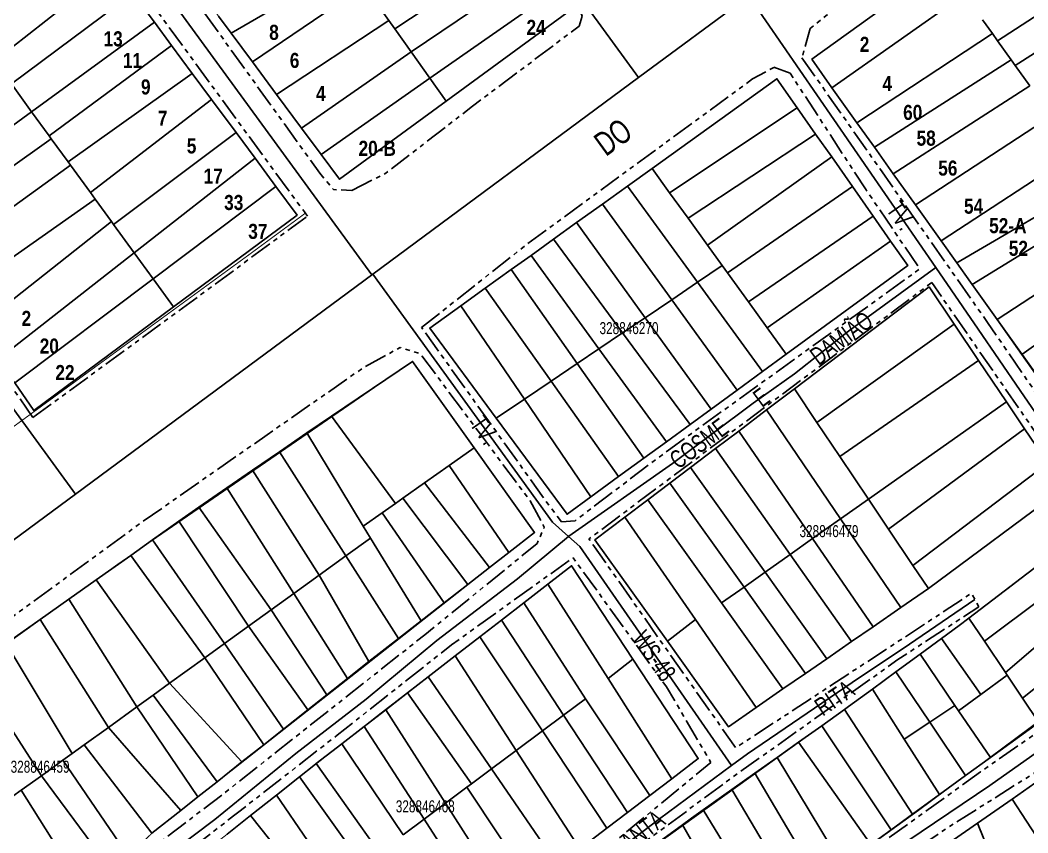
# Model space of a CAD drawing. Extents: x 204381 to 207261, y 4847713 to 4851061.
# Drawn here: x 206683.8 to 206851.2, y 4848467 to 4848601.9 of the extents above; entities that cross this region are included whole.
import ezdxf
from ezdxf.enums import TextEntityAlignment as Align

# ---------------------------------------------------------------- set-up
doc = ezdxf.new("R2010")
doc.units = 0
doc.header["$LTSCALE"] = 1.5
doc.header["$MEASUREMENT"] = 0
doc.linetypes.add('PHANTOMX2', pattern=[5, 2.5, -0.5, 0.5, -0.5, 0.5, -0.5])
for name, color, linetype in [('CD-MALHA-LOTES', 40, 'CONTINUOUS'), ('CD_TXT_QUADRA', 7, 'CONTINUOUS'), ('HD-VALAS-DRENOS', 170, 'CONTINUOUS'), ('RU-QUADRAS', 210, 'CONTINUOUS'), ('SV-EIXO-ROD-ESTR', 7, 'CONTINUOUS'), ('SV-EIXO-RUA-N-PAV', 6, 'CONTINUOUS'), ('SV-RUA-NAO-PAV-S-GUIA-C-GUIA', 7, 'PHANTOMX2'), ('SV-TXT-RUA-N-PAV-S-GUIA-C-GUIA', 7, 'CONTINUOUS'), ('Th_NmrPort', 7, 'CONTINUOUS')]:
    doc.layers.add(name, color=color, linetype=linetype)
doc.styles.add('3288-46-2D_TXT$0$ARIAL', font='ARIAL.TTF')
doc.styles.add('ARIAL', font='ARIAL.TTF')
doc.styles.get("Standard").update_dxf_attribs({"font": 'swisscbo.ttf'})

msp = doc.modelspace()

# ---------------------------------------------------------------- linework, layer by layer
at = {"layer": 'CD-MALHA-LOTES', "linetype": 'Continuous'}
for points in [[(206766.49, 4848614.06), (206746.01, 4848600.51)], [(206846.15, 4848598.52), (206868.36, 4848612.94)], [(206679.54, 4848595.2), (206699.33, 4848610.75)], [(206718.83, 4848599.79), (206738.42, 4848611.2)], [(206748.73, 4848596.67), (206769.14, 4848610.5)], [(206837.13, 4848611.19), (206815.27, 4848595.45)], [(206849.06, 4848594.43), (206871.4, 4848608.71)], [(206722.39, 4848595), (206740.95, 4848607.65)], [(206751.84, 4848592.29), (206772.11, 4848606.51)], [(206682.33, 4848591.36), (206702.53, 4848606.42)], [(206706.09, 4848601.61), (206702.53, 4848606.42)], [(206818.64, 4848590.72), (206840.65, 4848606.25)], [(206743.5, 4848604.05), (206745.04, 4848601.88)], [(206754.54, 4848588.47), (206774.62, 4848603.14)], [(206685.69, 4848586.74), (206706.09, 4848601.61)], [(206708.94, 4848597.76), (206706.09, 4848601.61)], [(206716.74, 4848602.62), (206718.83, 4848599.79)], [(206745.04, 4848601.88), (206726.37, 4848589.61)], [(206745.04, 4848601.88), (206746.01, 4848600.51)], [(206843.66, 4848602.02), (206845.29, 4848599.72)], [(206718.83, 4848599.79), (206722.39, 4848595)], [(206746.01, 4848600.51), (206748.73, 4848596.67)], [(206845.29, 4848599.72), (206822.78, 4848584.92)], [(206845.29, 4848599.72), (206846.15, 4848598.52)], [(206846.15, 4848598.52), (206848.38, 4848595.38)], [(206688.61, 4848582.73), (206708.94, 4848597.76)], [(206712.39, 4848593.09), (206708.94, 4848597.76)], [(206748.73, 4848596.67), (206730.51, 4848584.02)], [(206751.84, 4848592.29), (206748.73, 4848596.67)], [(206726.37, 4848589.61), (206722.39, 4848595)], [(206815.27, 4848595.45), (206818.64, 4848590.72)], [(206825.69, 4848580.83), (206848.38, 4848595.38)], [(206849.06, 4848594.43), (206848.38, 4848595.38)], [(206712.39, 4848593.09), (206691.75, 4848578.41)], [(206715.58, 4848588.78), (206712.39, 4848593.09)], [(206851.48, 4848591.03), (206849.06, 4848594.43)], [(206733.78, 4848579.61), (206751.84, 4848592.29)], [(206751.84, 4848592.29), (206754.54, 4848588.47)], [(206682.33, 4848591.36), (206685.69, 4848586.74)], [(206822.78, 4848584.92), (206818.64, 4848590.72)], [(206851.48, 4848591.03), (206828.83, 4848576.43)], [(206695.45, 4848573.32), (206715.58, 4848588.78)], [(206715.58, 4848588.78), (206719.66, 4848583.27)], [(206726.37, 4848589.61), (206730.51, 4848584.02)], [(206736.81, 4848575.52), (206754.54, 4848588.47)], [(206663.35, 4848570.46), (206685.69, 4848586.74)], [(206685.69, 4848586.74), (206688.61, 4848582.73)], [(206822.78, 4848584.92), (206825.69, 4848580.83)], [(206832.51, 4848571.28), (206855.07, 4848585.98)], [(206719.66, 4848583.27), (206699.3, 4848568.02)], [(206722.81, 4848579.01), (206719.66, 4848583.27)], [(206730.51, 4848584.02), (206733.78, 4848579.61)], [(206666.29, 4848566.14), (206688.97, 4848582.23)], [(206688.97, 4848582.23), (206688.61, 4848582.73)], [(206688.97, 4848582.23), (206691.75, 4848578.41)], [(206825.69, 4848580.83), (206828.83, 4848576.43)], [(206859.33, 4848580), (206836.77, 4848565.3)], [(206691.75, 4848578.41), (206692.15, 4848577.86)], [(206702.73, 4848563.32), (206722.81, 4848579.01)], [(206726.26, 4848574.34), (206722.81, 4848579.01)], [(206733.78, 4848579.61), (206736.81, 4848575.52)], [(206669.46, 4848561.48), (206692.15, 4848577.86)], [(206692.15, 4848577.86), (206695.45, 4848573.32)], [(206828.83, 4848576.43), (206832.51, 4848571.28)], [(206839.36, 4848561.66), (206862.71, 4848575.24)], [(206696.27, 4848572.19), (206695.45, 4848573.32)], [(206726.26, 4848574.34), (206705.86, 4848559)], [(206729.79, 4848569.57), (206726.26, 4848574.34)], [(206696.27, 4848572.19), (206673.17, 4848556.02)], [(206698.97, 4848568.49), (206696.27, 4848572.19)], [(206841.93, 4848558.07), (206864.92, 4848572.14)], [(206832.51, 4848571.28), (206836.77, 4848565.3)], [(206676.66, 4848550.9), (206698.97, 4848568.49)], [(206699.3, 4848568.02), (206698.97, 4848568.49)], [(206699.3, 4848568.02), (206702.73, 4848563.32)], [(206709.26, 4848554.33), (206729.79, 4848569.57)], [(206868.62, 4848566.95), (206846.07, 4848552.22)], [(206836.77, 4848565.3), (206839.36, 4848561.66)], [(206702.73, 4848563.32), (206680.19, 4848545.7)], [(206702.73, 4848563.32), (206705.86, 4848559)], [(206839.36, 4848561.66), (206841.66, 4848558.44)], [(206872.13, 4848562.01), (206850.19, 4848546.41)], [(206705.86, 4848559), (206682.89, 4848541.73)], [(206705.86, 4848559), (206709.26, 4848554.33)], [(206841.66, 4848558.44), (206841.93, 4848558.07)], [(206846.07, 4848552.22), (206841.93, 4848558.07)], [(206686.04, 4848537.1), (206709.26, 4848554.33)], [(206846.07, 4848552.22), (206850.19, 4848546.41)], [(206850.19, 4848546.41), (206854.08, 4848540.92)], [(206682.89, 4848541.73), (206686.04, 4848537.1)]]:
    msp.add_lwpolyline(points, dxfattribs=at)
at = {"layer": 'CD-MALHA-LOTES'}
for points in [[(206788.75, 4848577.33), (206809.49, 4848592.23), (206812.87, 4848587.41)], [(206812.87, 4848587.41), (206791.67, 4848573.28)], [(206815.93, 4848583.04), (206812.87, 4848587.41)], [(206794.73, 4848569.05), (206815.93, 4848583.04)], [(206818.6, 4848579.23), (206815.93, 4848583.04)], [(206818.6, 4848579.23), (206797.95, 4848564.59)], [(206822.03, 4848574.33), (206818.6, 4848579.23)], [(206788.75, 4848577.33), (206784.68, 4848574.4)], [(206788.75, 4848577.33), (206791.67, 4848573.28)], [(206784.68, 4848574.4), (206780.5, 4848571.4)], [(206796.32, 4848558.42), (206784.68, 4848574.4)], [(206791.67, 4848573.28), (206794.73, 4848569.05)], [(206801.29, 4848559.97), (206822.03, 4848574.33)], [(206825.47, 4848569.42), (206822.03, 4848574.33)], [(206780.5, 4848571.4), (206776.21, 4848568.32)], [(206780.5, 4848571.4), (206792.02, 4848555.52)], [(206776.21, 4848568.32), (206772.37, 4848565.56)], [(206787.6, 4848552.53), (206776.21, 4848568.32)], [(206794.73, 4848569.05), (206797.95, 4848564.59)], [(206825.47, 4848569.42), (206804.76, 4848555.17)], [(206828.39, 4848565.26), (206825.47, 4848569.42)], [(206772.37, 4848565.56), (206768.65, 4848562.88)], [(206772.37, 4848565.56), (206783.85, 4848549.99)], [(206807.89, 4848550.83), (206828.39, 4848565.26)], [(206811.05, 4848546.46), (206831.24, 4848561.19), (206828.39, 4848565.26)], [(206797.95, 4848564.59), (206800.41, 4848561.18)], [(206768.65, 4848562.88), (206765.35, 4848560.51)], [(206779.93, 4848547.34), (206768.65, 4848562.88)], [(206765.35, 4848560.51), (206761.05, 4848557.42)], [(206765.35, 4848560.51), (206776.33, 4848544.92)], [(206800.41, 4848561.18), (206796.32, 4848558.42)], [(206800.41, 4848561.18), (206801.29, 4848559.97)], [(206801.29, 4848559.97), (206804.76, 4848555.17)], [(206796.32, 4848558.42), (206792.02, 4848555.52)], [(206807.12, 4848543.58), (206796.32, 4848558.42)], [(206761.05, 4848557.42), (206757.01, 4848554.52)], [(206771.98, 4848541.97), (206761.05, 4848557.42)], [(206812.4, 4848540.7), (206834.78, 4848557.64), (206838.95, 4848551.43)], [(206792.02, 4848555.52), (206787.6, 4848552.53)], [(206792.02, 4848555.52), (206802.91, 4848540.51)], [(206804.76, 4848555.17), (206807.89, 4848550.83)], [(206762.88, 4848535.83), (206751.83, 4848550.8), (206757.01, 4848554.52)], [(206757.01, 4848554.52), (206767.55, 4848538.98)], [(206787.6, 4848552.53), (206783.85, 4848549.99)], [(206798.57, 4848537.35), (206787.6, 4848552.53)], [(206816.12, 4848535.14), (206838.95, 4848551.43)], [(206838.95, 4848551.43), (206842.98, 4848545.44)], [(206783.85, 4848549.99), (206779.93, 4848547.34)], [(206783.85, 4848549.99), (206795.06, 4848534.79)], [(206807.89, 4848550.83), (206811.05, 4848546.46)], [(206779.93, 4848547.34), (206776.33, 4848544.92)], [(206791.13, 4848531.91), (206779.93, 4848547.34)], [(206807.12, 4848543.58), (206811.05, 4848546.46)], [(206759.2, 4848530.92), (206748.97, 4848545.28), (206735.53, 4848536.2)], [(206776.33, 4848544.92), (206771.98, 4848541.97)], [(206776.33, 4848544.92), (206787.41, 4848529.2)], [(206819.94, 4848529.45), (206842.98, 4848545.44)], [(206842.98, 4848545.44), (206847.62, 4848538.55)], [(206802.91, 4848540.51), (206807.12, 4848543.58)], [(206771.98, 4848541.97), (206767.55, 4848538.98)], [(206783.2, 4848526.13), (206771.98, 4848541.97)], [(206798.57, 4848537.35), (206802.91, 4848540.51)], [(206807.76, 4848537.2), (206812.4, 4848540.7)], [(206812.4, 4848540.7), (206816.12, 4848535.14)], [(206767.55, 4848538.98), (206762.88, 4848535.83)], [(206767.55, 4848538.98), (206778.57, 4848522.75)], [(206847.62, 4848538.55), (206824.69, 4848522.37)], [(206847.62, 4848538.55), (206850.63, 4848534.07)], [(206731.42, 4848533.38), (206735.53, 4848536.2)], [(206746.12, 4848521.69), (206735.53, 4848536.2)], [(206795.06, 4848534.79), (206798.57, 4848537.35)], [(206803.15, 4848533.71), (206807.76, 4848537.2)], [(206807.76, 4848537.2), (206820.07, 4848519.11)], [(206778.57, 4848522.75), (206774.65, 4848519.89), (206762.88, 4848535.83)], [(206791.13, 4848531.91), (206795.06, 4848534.79)], [(206816.12, 4848535.14), (206819.94, 4848529.45)], [(206726.89, 4848530.27), (206731.42, 4848533.38)], [(206740.78, 4848517.92), (206731.42, 4848533.38)], [(206799.28, 4848530.78), (206803.15, 4848533.71)], [(206803.15, 4848533.71), (206815.43, 4848515.84)], [(206828.02, 4848517.42), (206850.63, 4848534.07)], [(206850.63, 4848534.07), (206854.48, 4848528.35)], [(206787.41, 4848529.2), (206791.13, 4848531.91)], [(206722.38, 4848527.18), (206726.89, 4848530.27)], [(206726.89, 4848530.27), (206737.91, 4848512.95)], [(206755.03, 4848527.97), (206759.2, 4848530.92)], [(206759.2, 4848530.92), (206769.23, 4848516.86), (206764.98, 4848513.55)], [(206795.14, 4848527.65), (206799.28, 4848530.78)], [(206799.28, 4848530.78), (206811.69, 4848513.2)], [(206750.97, 4848525.11), (206755.03, 4848527.97)], [(206764.98, 4848513.55), (206755.03, 4848527.97)], [(206783.2, 4848526.13), (206787.41, 4848529.2)], [(206819.94, 4848529.45), (206824.69, 4848522.37)], [(206832.07, 4848511.38), (206854.48, 4848528.35)], [(206854.48, 4848528.35), (206857.22, 4848524.29), (206834.65, 4848507.54)], [(206718.11, 4848524.25), (206722.38, 4848527.18)], [(206722.38, 4848527.18), (206733.47, 4848509.76)], [(206791.72, 4848525.06), (206795.14, 4848527.65)], [(206795.14, 4848527.65), (206807.52, 4848510.26)], [(206747.38, 4848522.58), (206750.97, 4848525.11)], [(206750.97, 4848525.11), (206761.76, 4848511.04)], [(206778.57, 4848522.75), (206783.2, 4848526.13)], [(206788.08, 4848522.3), (206791.72, 4848525.06)], [(206791.72, 4848525.06), (206804.03, 4848507.8)], [(206713.46, 4848521.06), (206718.11, 4848524.25)], [(206718.11, 4848524.25), (206729.24, 4848506.71)], [(206743.92, 4848520.14), (206746.12, 4848521.69)], [(206746.12, 4848521.69), (206747.38, 4848522.58)], [(206747.38, 4848522.58), (206758.14, 4848508.21)], [(206784.25, 4848519.4), (206788.08, 4848522.3)], [(206788.08, 4848522.3), (206800.3, 4848505.17)], [(206824.69, 4848522.37), (206820.07, 4848519.11)], [(206824.69, 4848522.37), (206828.02, 4848517.42)], [(206710.16, 4848518.72), (206713.46, 4848521.06)], [(206713.46, 4848521.06), (206725.46, 4848504)], [(206740.78, 4848517.92), (206743.92, 4848520.14)], [(206743.92, 4848520.14), (206754.21, 4848505.15)], [(206705.78, 4848515.63), (206710.16, 4848518.72)], [(206710.16, 4848518.72), (206721.73, 4848501.31)], [(206742, 4848515.89), (206740.78, 4848517.92)], [(206791.3, 4848498.78), (206779.27, 4848515.64), (206784.25, 4848519.4)], [(206784.25, 4848519.4), (206795.96, 4848502.43)], [(206820.07, 4848519.11), (206815.43, 4848515.84)], [(206820.07, 4848519.11), (206830.09, 4848504.39)], [(206828.02, 4848517.42), (206832.07, 4848511.38)], [(206841.38, 4848502.65), (206860.86, 4848517.5), (206863.6, 4848513.5)], [(206702.16, 4848513.06), (206705.78, 4848515.63)], [(206705.78, 4848515.63), (206717.73, 4848498.42)], [(206737.91, 4848512.95), (206742, 4848515.89)], [(206750.39, 4848502.17), (206742, 4848515.89)], [(206815.43, 4848515.84), (206811.69, 4848513.2)], [(206815.43, 4848515.84), (206825.48, 4848501.2)], [(206696.44, 4848509.01), (206702.16, 4848513.06)], [(206714.45, 4848496.05), (206702.16, 4848513.06)], [(206733.47, 4848509.76), (206737.91, 4848512.95)], [(206737.91, 4848512.95), (206746.63, 4848499.24)], [(206764.98, 4848513.55), (206761.76, 4848511.04)], [(206811.69, 4848513.2), (206807.52, 4848510.26)], [(206811.69, 4848513.2), (206821.91, 4848498.74)], [(206843.96, 4848498.81), (206863.6, 4848513.5)], [(206785.56, 4848495.84), (206775.4, 4848511.33), (206771.47, 4848508.28)], [(206832.07, 4848511.38), (206834.65, 4848507.54)], [(206729.24, 4848506.71), (206733.47, 4848509.76)], [(206733.47, 4848509.76), (206741.73, 4848495.41)], [(206761.76, 4848511.04), (206758.14, 4848508.21)], [(206807.52, 4848510.26), (206804.03, 4848507.8)], [(206807.52, 4848510.26), (206817.76, 4848495.88)], [(206866.26, 4848509.64), (206847.47, 4848493.59)], [(206691.86, 4848505.77), (206696.44, 4848509.01)], [(206696.44, 4848509.01), (206708.59, 4848491.82)], [(206758.14, 4848508.21), (206754.21, 4848505.15)], [(206767.44, 4848505.16), (206771.47, 4848508.28)], [(206771.47, 4848508.28), (206781.45, 4848492.6)], [(206804.03, 4848507.8), (206800.3, 4848505.17)], [(206804.03, 4848507.8), (206814.26, 4848493.45)], [(206725.46, 4848504), (206729.24, 4848506.71)], [(206729.24, 4848506.71), (206738.19, 4848492.61)], [(206834.65, 4848507.54), (206830.09, 4848504.39)], [(206687.11, 4848502.41), (206691.86, 4848505.77)], [(206703.15, 4848487.89), (206691.86, 4848505.77)], [(206754.21, 4848505.15), (206750.39, 4848502.17)], [(206763.74, 4848502.3), (206767.44, 4848505.16)], [(206777.68, 4848489.22), (206767.44, 4848505.16)], [(206800.3, 4848505.17), (206810.5, 4848490.86)], [(206830.09, 4848504.39), (206825.48, 4848501.2)], [(206850.31, 4848489.36), (206869.63, 4848504.74)], [(206721.73, 4848501.31), (206725.46, 4848504)], [(206725.46, 4848504), (206734.75, 4848489.89)], [(206681.47, 4848498.42), (206687.11, 4848502.41)], [(206687.11, 4848502.41), (206698.45, 4848484.49)], [(206717.73, 4848498.42), (206721.73, 4848501.31)], [(206721.73, 4848501.31), (206731.59, 4848487.39)], [(206750.39, 4848502.17), (206746.63, 4848499.24)], [(206760.15, 4848499.51), (206763.74, 4848502.3)], [(206774.07, 4848486.53), (206763.74, 4848502.3)], [(206795.96, 4848502.43), (206791.3, 4848498.78)], [(206795.96, 4848502.43), (206806.06, 4848487.8)], [(206825.48, 4848501.2), (206821.91, 4848498.74)], [(206841.38, 4848502.65), (206839.77, 4848501.42), (206836.82, 4848499.25)], [(206841.38, 4848502.65), (206843.96, 4848498.81)], [(206756.07, 4848496.36), (206760.15, 4848499.51)], [(206760.15, 4848499.51), (206770.53, 4848483.89)], [(206681.47, 4848498.42), (206692.41, 4848480.13)], [(206714.45, 4848496.05), (206717.73, 4848498.42)], [(206717.73, 4848498.42), (206727.55, 4848484.2)], [(206746.63, 4848499.24), (206741.73, 4848495.41)], [(206791.3, 4848498.78), (206801.43, 4848484.59), (206806.06, 4848487.8)], [(206821.91, 4848498.74), (206817.76, 4848495.88)], [(206833.28, 4848496.65), (206836.82, 4848499.25)], [(206836.82, 4848499.25), (206843.36, 4848489.94)], [(206843.96, 4848498.81), (206847.47, 4848493.59)], [(206708.59, 4848491.82), (206714.45, 4848496.05)], [(206724.28, 4848481.61), (206714.45, 4848496.05)], [(206751.57, 4848492.87), (206756.07, 4848496.36)], [(206766.2, 4848480.66), (206756.07, 4848496.36)], [(206829.27, 4848493.71), (206833.28, 4848496.65)], [(206833.28, 4848496.65), (206839.07, 4848488.13)], [(206675.75, 4848494.37), (206687.33, 4848476.46)], [(206741.73, 4848495.41), (206738.19, 4848492.61)], [(206781.45, 4848492.6), (206785.56, 4848495.84)], [(206785.56, 4848495.84), (206796.42, 4848479.3), (206792.04, 4848475.96)], [(206817.76, 4848495.88), (206814.26, 4848493.45)], [(206748.15, 4848490.21), (206751.57, 4848492.87)], [(206751.57, 4848492.87), (206762.08, 4848477.59)], [(206814.26, 4848493.45), (206810.5, 4848490.86)], [(206825.36, 4848490.83), (206829.27, 4848493.71)], [(206829.27, 4848493.71), (206834.88, 4848485.35)], [(206843.36, 4848489.94), (206847.75, 4848493.17)], [(206847.47, 4848493.59), (206847.75, 4848493.17)], [(206847.75, 4848493.17), (206850.31, 4848489.36)], [(206705.88, 4848489.86), (206708.59, 4848491.82)], [(206708.59, 4848491.82), (206720.64, 4848478.74)], [(206738.19, 4848492.61), (206734.75, 4848489.89)], [(206781.45, 4848492.6), (206792.04, 4848475.96)], [(206703.15, 4848487.89), (206705.88, 4848489.86)], [(206705.88, 4848489.86), (206716.5, 4848475.46)], [(206734.75, 4848489.89), (206731.59, 4848487.39)], [(206744.51, 4848487.4), (206748.15, 4848490.21)], [(206758.79, 4848475.13), (206748.15, 4848490.21)], [(206810.5, 4848490.86), (206806.06, 4848487.8)], [(206825.36, 4848490.83), (206821.41, 4848487.93), (206820.74, 4848487.46)], [(206825.36, 4848490.83), (206830.64, 4848482.53)], [(206839.68, 4848487.24), (206843.36, 4848489.94)], [(206850.31, 4848489.36), (206853.02, 4848485.32)], [(206698.45, 4848484.49), (206703.15, 4848487.89)], [(206713.32, 4848472.95), (206703.15, 4848487.89)], [(206774.07, 4848486.53), (206777.68, 4848489.22)], [(206777.68, 4848489.22), (206788.4, 4848473.18)], [(206834.88, 4848485.35), (206839.07, 4848488.13)], [(206839.07, 4848488.13), (206839.68, 4848487.24)], [(206731.59, 4848487.39), (206727.55, 4848484.2)], [(206740.94, 4848484.63), (206744.51, 4848487.4)], [(206744.51, 4848487.4), (206754.43, 4848471.88)], [(206770.53, 4848483.89), (206774.07, 4848486.53)], [(206784.67, 4848470.34), (206774.07, 4848486.53)], [(206816.93, 4848484.75), (206820.74, 4848487.46)], [(206820.74, 4848487.46), (206832.03, 4848470.07)], [(206839.68, 4848487.24), (206844.96, 4848479.47)], [(206694.4, 4848481.57), (206698.45, 4848484.49)], [(206698.45, 4848484.49), (206710.46, 4848470.69)], [(206737.2, 4848481.73), (206740.94, 4848484.63)], [(206750.88, 4848469.23), (206740.94, 4848484.63)], [(206813.08, 4848482.01), (206816.93, 4848484.75)], [(206816.93, 4848484.75), (206828.49, 4848467.49)], [(206830.64, 4848482.53), (206834.88, 4848485.35)], [(206834.88, 4848485.35), (206840.84, 4848476.47)], [(206853.02, 4848485.32), (206844.96, 4848479.47)], [(206727.55, 4848484.2), (206724.28, 4848481.61)], [(206766.2, 4848480.66), (206770.53, 4848483.89)], [(206770.53, 4848483.89), (206781.26, 4848467.74)], [(206692.41, 4848480.13), (206694.4, 4848481.57)], [(206705.68, 4848466.9), (206694.4, 4848481.57)], [(206724.28, 4848481.61), (206720.64, 4848478.74)], [(206732.98, 4848478.47), (206737.2, 4848481.73)], [(206737.2, 4848481.73), (206747.43, 4848466.66)], [(206809.51, 4848479.48), (206813.08, 4848482.01)], [(206813.08, 4848482.01), (206825.09, 4848465.02)], [(206830.64, 4848482.53), (206836.51, 4848473.32)], [(206690.9, 4848479.04), (206692.41, 4848480.13)], [(206762.08, 4848477.59), (206766.2, 4848480.66)], [(206776.75, 4848464.29), (206766.2, 4848480.66)], [(206805.83, 4848476.87), (206809.51, 4848479.48)], [(206820.36, 4848461.58), (206809.51, 4848479.48)], [(206844.96, 4848479.47), (206840.84, 4848476.47)], [(206687.33, 4848476.46), (206690.9, 4848479.04)], [(206690.9, 4848479.04), (206701.72, 4848463.17)], [(206720.64, 4848478.74), (206716.5, 4848475.46)], [(206732.98, 4848478.47), (206732.56, 4848478.14), (206730.2, 4848476.27)], [(206732.98, 4848478.47), (206743.49, 4848463.64)], [(206683.97, 4848474.03), (206687.33, 4848476.46)], [(206687.33, 4848476.46), (206699.04, 4848460.64)], [(206726.36, 4848473.24), (206730.2, 4848476.27)], [(206730.2, 4848476.27), (206740.79, 4848461.47)], [(206758.79, 4848475.13), (206762.08, 4848477.59)], [(206762.08, 4848477.59), (206773.13, 4848461.53)], [(206792.04, 4848475.96), (206788.4, 4848473.18)], [(206802.01, 4848474.15), (206805.83, 4848476.87)], [(206805.83, 4848476.87), (206816.51, 4848458.78)], [(206840.84, 4848476.47), (206836.51, 4848473.32)], [(206716.5, 4848475.46), (206713.32, 4848472.95)], [(206754.43, 4848471.88), (206758.01, 4848474.55)], [(206758.01, 4848474.55), (206758.79, 4848475.13)], [(206768.82, 4848458.23), (206758.01, 4848474.55)], [(206848.56, 4848472.57), (206853.27, 4848475.86)], [(206682.59, 4848473.04), (206683.97, 4848474.03)], [(206694.86, 4848456.7), (206683.97, 4848474.03)], [(206713.32, 4848472.95), (206710.46, 4848470.69)], [(206722.05, 4848469.83), (206726.36, 4848473.24)], [(206726.36, 4848473.24), (206736.67, 4848458.18)], [(206788.4, 4848473.18), (206784.67, 4848470.34)], [(206797.26, 4848470.78), (206802.01, 4848474.15)], [(206802.01, 4848474.15), (206812.73, 4848456.03)], [(206836.51, 4848473.32), (206832.03, 4848470.07)], [(206842.84, 4848468.59), (206848.56, 4848472.57)], [(206848.56, 4848472.57), (206858.08, 4848457.95)], [(206750.88, 4848469.23), (206754.43, 4848471.88)], [(206754.43, 4848471.88), (206765.01, 4848455.33)], [(206710.46, 4848470.69), (206705.68, 4848466.9)], [(206718.18, 4848466.77), (206722.05, 4848469.83)], [(206722.05, 4848469.83), (206733.42, 4848455.58)], [(206747.43, 4848466.66), (206750.88, 4848469.23)], [(206761.43, 4848452.87), (206750.88, 4848469.23)], [(206784.67, 4848470.34), (206781.26, 4848467.74)], [(206797.26, 4848470.78), (206795.28, 4848469.38), (206793.81, 4848468.31)], [(206797.26, 4848470.78), (206808.24, 4848452.76)], [(206832.03, 4848470.07), (206828.49, 4848467.49)], [(206781.26, 4848467.74), (206776.75, 4848464.29)], [(206790.15, 4848465.66), (206793.81, 4848468.31)], [(206793.81, 4848468.31), (206804.32, 4848449.92)], [(206836.84, 4848464.41), (206842.84, 4848468.59)], [(206842.84, 4848468.59), (206847, 4848458.16), (206842.07, 4848454.67)], [(206828.49, 4848467.49), (206825.09, 4848465.02)]]:
    msp.add_lwpolyline(points, dxfattribs=at)
at = {"layer": 'HD-VALAS-DRENOS', "const_width": 0.18, "flags": 128}
for points in [[(206721.68, 4848562.9), (206731.17, 4848569.89)], [(206721.68, 4848562.9), (206731.17, 4848569.89)], [(206601.71, 4848475.5), (206635.64, 4848500.15), (206640.69, 4848503.78), (206721.68, 4848562.9)], [(206601.71, 4848475.5), (206635.64, 4848500.15), (206640.69, 4848503.78), (206721.68, 4848562.9)]]:
    msp.add_lwpolyline(points, dxfattribs=at)
at = {"layer": 'RU-QUADRAS', "color": 6, "linetype": 'Continuous', "const_width": 0.18}
for points in [[(206686.75, 4848643.11), (206723.54, 4848671.78), (206774.62, 4848603.14), (206736.81, 4848575.52)], [(206638.46, 4848607.06), (206679.09, 4848637.44), (206691.98, 4848620.68), (206729.79, 4848569.57), (206686.04, 4848537.1)], [(206751.83, 4848550.8), (206809.49, 4848592.23), (206831.24, 4848561.19), (206774.65, 4848519.89)], [(206779.27, 4848515.64), (206834.78, 4848557.64), (206857.22, 4848524.29), (206834.65, 4848507.54), (206801.43, 4848484.59)]]:
    msp.add_lwpolyline(points, close=True, dxfattribs=at)
for points in [[(206815.27, 4848595.45), (206858.53, 4848626.59), (206935.25, 4848519.89), (206965.93, 4848476.39, 0.011794), (206922.2, 4848443.56, 0.005233)], [(206604.62, 4848441.76, -0.014634), (206748.97, 4848545.28), (206769.23, 4848516.86), (206705.68, 4848466.9, -0.023894), (206683.13, 4848446.39), (206654.45, 4848426.89), (206624.57, 4848408.8), (206614.14, 4848428.2)], [(206433.06, 4848228.59), (206442.51, 4848235.74), (206514.09, 4848287.12), (206552.11, 4848315.56), (206595.46, 4848347.14), (206672.15, 4848404.1), (206690.78, 4848416.92), (206720.69, 4848439.64), (206732.17, 4848422.1, -0.012529), (206764.35, 4848446.97), (206821.41, 4848487.93, 0.008875), (206860.86, 4848517.5), (206872.74, 4848500.22, -0.009868), (206752.63, 4848413.32), (206699.08, 4848373.58), (206662.3, 4848343.82), (206634.2, 4848322.9, 0.005913), (206569.19, 4848270.85), (206548.74, 4848255.14, -0.011457), (206491.27, 4848213.88), (206455.34, 4848191.61), (206434.14, 4848222.92)], [(206628.65, 4848403.41), (206668.94, 4848428.76), (206680.44, 4848436.49, -0.007527), (206775.4, 4848511.33), (206796.42, 4848479.3), (206761.99, 4848453.02), (206757.51, 4848451.83), (206736.2, 4848434.88), (206726.55, 4848450.09), (206698.17, 4848427.61), (206682.11, 4848418.52), (206638.24, 4848389.29)], [(206640.89, 4848316.55), (206646.43, 4848321.21), (206700.85, 4848363.74), (206729.15, 4848386.48), (206756.71, 4848407.47), (206821.71, 4848454.64, 0.022357), (206877.47, 4848493.63), (206898.47, 4848463.31), (206839.09, 4848420.38), (206804.67, 4848393.41), (206735.02, 4848340.96), (206662.62, 4848287.54)]]:
    msp.add_lwpolyline(points, format="xyb", close=True, dxfattribs=at)
at = {"layer": 'SV-EIXO-ROD-ESTR', "flags": 128}
msp.add_lwpolyline([(206481.68, 4848367.32), (206503.29, 4848383.26), (206509.04, 4848387.5), (206551.42, 4848418.75), (206552.27, 4848419.38), (206594.36, 4848450.42), (206598.47, 4848453.45), (206646.43, 4848488.82), (206692.96, 4848523.23), (206742.36, 4848559.76), (206786.52, 4848592.42), (206804.83, 4848605.97), (206814.35, 4848613.01), (206853.63, 4848642.06), (206860.08, 4848646.84), (206902.49, 4848678.2), (206909.76, 4848683.58), (206949.84, 4848713.22), (206955.49, 4848717.4)], dxfattribs=at)
msp.add_lwpolyline([(206481.68, 4848367.32), (206503.29, 4848383.26), (206509.04, 4848387.5), (206551.42, 4848418.75), (206552.27, 4848419.38), (206594.36, 4848450.42), (206598.47, 4848453.45), (206646.43, 4848488.82), (206692.96, 4848523.23), (206742.36, 4848559.76), (206786.52, 4848592.42), (206804.83, 4848605.97), (206814.35, 4848613.01), (206853.63, 4848642.06), (206860.08, 4848646.84), (206902.49, 4848678.2), (206909.76, 4848683.58), (206949.84, 4848713.22), (206955.49, 4848717.4)], dxfattribs=at)
at = {"layer": 'SV-EIXO-RUA-N-PAV', "flags": 128}
for points in [[(206645.46, 4848763.22), (206663.77, 4848739.99), (206678.06, 4848723.43), (206699.21, 4848700.05), (206716.4, 4848680.89), (206719.96, 4848677.69), (206722.09, 4848675.83), (206724.51, 4848673.72), (206728, 4848669.25), (206742.67, 4848651.5), (206756.6, 4848633.22), (206770.57, 4848614.36), (206786.52, 4848592.42)], [(206645.46, 4848763.22), (206663.77, 4848739.99), (206678.06, 4848723.43), (206699.21, 4848700.05), (206716.4, 4848680.89), (206719.96, 4848677.69), (206722.09, 4848675.83), (206724.51, 4848673.72), (206728, 4848669.25), (206742.67, 4848651.5), (206756.6, 4848633.22), (206770.57, 4848614.36), (206786.52, 4848592.42)], [(206613.2, 4848737.28), (206652.19, 4848682.78), (206678.44, 4848646.55), (206679.81, 4848644.28), (206682.71, 4848639.43), (206707.34, 4848607.48), (206742.23, 4848559.67)], [(206613.2, 4848737.28), (206652.19, 4848682.78), (206678.44, 4848646.55), (206679.81, 4848644.28), (206682.71, 4848639.43), (206707.34, 4848607.48), (206742.23, 4848559.67)], [(206569.54, 4848704.06), (206600.24, 4848659.31), (206606.93, 4848648.87), (206619.78, 4848629.86), (206632.37, 4848612.19), (206633.76, 4848608.48), (206634.78, 4848605.76), (206657.27, 4848573.9), (206671.99, 4848551.94), (206692.96, 4848523.23)], [(206569.54, 4848704.06), (206600.24, 4848659.31), (206606.93, 4848648.87), (206619.78, 4848629.86), (206632.37, 4848612.19), (206633.76, 4848608.48), (206634.78, 4848605.76), (206657.27, 4848573.9), (206671.99, 4848551.94), (206692.96, 4848523.23)], [(206804.83, 4848605.97), (206835.88, 4848560.85), (206842.91, 4848550.64), (206849.9, 4848540.46), (206876.85, 4848501.2), (206902.41, 4848464.43), (206904.73, 4848461.49), (206909.4, 4848455.56), (206909.52, 4848455.41), (206916.18, 4848446.95), (206920.09, 4848441.86)], [(206804.83, 4848605.97), (206835.88, 4848560.85), (206842.91, 4848550.64), (206849.9, 4848540.46), (206876.85, 4848501.2), (206902.41, 4848464.43), (206904.73, 4848461.49), (206909.4, 4848455.56), (206909.52, 4848455.41), (206916.18, 4848446.95), (206920.09, 4848441.86)], [(206624.97, 4848406.19), (206644.67, 4848416.96), (206664.67, 4848429.64), (206681.5, 4848441.6), (206695.41, 4848453.55), (206716.15, 4848469.16), (206729.56, 4848480.14), (206741.27, 4848489.17), (206752.98, 4848498.93), (206766.4, 4848509.17), (206774.88, 4848516.19), (206774.94, 4848516.25), (206792.14, 4848528.32), (206805.56, 4848538.32), (206812.39, 4848543.2), (206821.41, 4848550.28), (206835.88, 4848560.85)], [(206624.97, 4848406.19), (206644.67, 4848416.96), (206664.67, 4848429.64), (206681.5, 4848441.6), (206695.41, 4848453.55), (206716.15, 4848469.16), (206729.56, 4848480.14), (206741.27, 4848489.17), (206752.98, 4848498.93), (206766.4, 4848509.17), (206774.88, 4848516.19), (206774.94, 4848516.25), (206792.14, 4848528.32), (206805.56, 4848538.32), (206812.39, 4848543.2), (206821.41, 4848550.28), (206835.88, 4848560.85)], [(206801.97, 4848478.13), (206776.74, 4848514.53), (206774.88, 4848516.19), (206772.22, 4848518.57), (206742.36, 4848559.76)], [(206801.97, 4848478.13), (206776.74, 4848514.53), (206774.88, 4848516.19), (206772.22, 4848518.57), (206742.36, 4848559.76)], [(206733.54, 4848427.73), (206752.26, 4848441.09), (206774.94, 4848457.83), (206789.99, 4848469.27), (206801.97, 4848478.13), (206804.61, 4848480.08), (206821.99, 4848491.95), (206831.52, 4848498.31), (206842.37, 4848505.75)], [(206733.54, 4848427.73), (206752.26, 4848441.09), (206774.94, 4848457.83), (206789.99, 4848469.27), (206801.97, 4848478.13), (206804.61, 4848480.08), (206821.99, 4848491.95), (206831.52, 4848498.31), (206842.37, 4848505.75)], [(206446.56, 4848179.13), (206466.45, 4848193.8), (206494.3, 4848212.04), (206522.63, 4848232.35), (206535.9, 4848241.26), (206551.42, 4848253.43), (206566.96, 4848264.6), (206603.69, 4848293.85), (206631.52, 4848316.12), (206635.98, 4848319.46), (206656.44, 4848334.78), (206690.56, 4848360.81), (206729.15, 4848391.36), (206761.54, 4848415.02), (206786.61, 4848434.14), (206819.65, 4848457.81), (206844.87, 4848474.85), (206854.69, 4848481.77)], [(206446.56, 4848179.13), (206466.45, 4848193.8), (206494.3, 4848212.04), (206522.63, 4848232.35), (206535.9, 4848241.26), (206551.42, 4848253.43), (206566.96, 4848264.6), (206603.69, 4848293.85), (206631.52, 4848316.12), (206635.98, 4848319.46), (206656.44, 4848334.78), (206690.56, 4848360.81), (206729.15, 4848391.36), (206761.54, 4848415.02), (206786.61, 4848434.14), (206819.65, 4848457.81), (206844.87, 4848474.85), (206854.69, 4848481.77)]]:
    msp.add_lwpolyline(points, dxfattribs=at)
at = {"layer": 'SV-RUA-NAO-PAV-S-GUIA-C-GUIA', "flags": 128}
for points in [[(206776.65, 4848600.97), (206777.12, 4848602.64), (206776.23, 4848604.98), (206744.28, 4848647.21), (206730.01, 4848664.5), (206726.16, 4848669.89), (206723.51, 4848672.37), (206720.92, 4848671.49), (206713.54, 4848665.78), (206695.95, 4848652.21), (206687.19, 4848645.17), (206685.69, 4848642.58), (206687.95, 4848636.85), (206697.79, 4848624.1), (206711.25, 4848607.55), (206733.59, 4848576.52), (206735.84, 4848573.81), (206738.89, 4848573.67)], [(206776.65, 4848600.97), (206777.12, 4848602.64), (206776.23, 4848604.98), (206744.28, 4848647.21), (206730.01, 4848664.5), (206726.16, 4848669.89), (206723.51, 4848672.37), (206720.92, 4848671.49), (206713.54, 4848665.78), (206695.95, 4848652.21), (206687.19, 4848645.17), (206685.69, 4848642.58), (206687.95, 4848636.85), (206697.79, 4848624.1), (206711.25, 4848607.55), (206733.59, 4848576.52), (206735.84, 4848573.81), (206738.89, 4848573.67)], [(206685.92, 4848535.98), (206662.05, 4848570.23), (206637.39, 4848607.32), (206639.14, 4848609.16), (206661.31, 4848626.67), (206677.01, 4848638.7), (206678.2, 4848639.23), (206680.57, 4848638.22), (206702.34, 4848609.2), (206731.53, 4848569.4)], [(206685.92, 4848535.98), (206662.05, 4848570.23), (206637.39, 4848607.32), (206639.14, 4848609.16), (206661.31, 4848626.67), (206677.01, 4848638.7), (206678.2, 4848639.23), (206680.57, 4848638.22), (206702.34, 4848609.2), (206731.53, 4848569.4)], [(206858.42, 4848631.1), (206856.7, 4848630.59), (206845.96, 4848622.36), (206819.62, 4848604.3), (206815.04, 4848600.55), (206813.66, 4848595.71)], [(206858.42, 4848631.1), (206856.7, 4848630.59), (206845.96, 4848622.36), (206819.62, 4848604.3), (206815.04, 4848600.55), (206813.66, 4848595.71)], [(206738.89, 4848573.67), (206744.54, 4848576.53), (206758.92, 4848587.64), (206776.65, 4848600.97)], [(206738.89, 4848573.67), (206744.54, 4848576.53), (206758.92, 4848587.64), (206776.65, 4848600.97)], [(206813.66, 4848595.71), (206844.49, 4848551.73), (206857.01, 4848533.48), (206878.42, 4848502.28), (206903.95, 4848465.57), (206910.9, 4848456.75), (206911.02, 4848456.59), (206917.69, 4848448.13), (206921.61, 4848443.02)], [(206813.66, 4848595.71), (206844.49, 4848551.73), (206857.01, 4848533.48), (206878.42, 4848502.28), (206903.95, 4848465.57), (206910.9, 4848456.75), (206911.02, 4848456.59), (206917.69, 4848448.13), (206921.61, 4848443.02)], [(206809.01, 4848594.12), (206811.67, 4848593.17), (206824.31, 4848573.76), (206833.22, 4848560.64), (206795.28, 4848533.29), (206791.86, 4848530.83), (206775.96, 4848518.8), (206773.72, 4848518.6), (206771.1, 4848522.11), (206763.17, 4848533.19), (206750.48, 4848550.9)], [(206750.48, 4848550.9), (206767.84, 4848564.62), (206805.46, 4848592.2), (206809.01, 4848594.12)], [(206809.01, 4848594.12), (206811.67, 4848593.17), (206824.31, 4848573.76), (206833.22, 4848560.64), (206795.28, 4848533.29), (206791.86, 4848530.83), (206775.96, 4848518.8), (206773.72, 4848518.6), (206771.1, 4848522.11), (206763.17, 4848533.19), (206750.48, 4848550.9)], [(206750.48, 4848550.9), (206767.84, 4848564.62), (206805.46, 4848592.2), (206809.01, 4848594.12)], [(206685.92, 4848535.98), (206709.92, 4848553.5), (206731.53, 4848569.4)], [(206685.92, 4848535.98), (206709.92, 4848553.5), (206731.53, 4848569.4)], [(206447.86, 4848189.92), (206450.86, 4848188.53), (206454.95, 4848189), (206493.28, 4848213.54), (206521.57, 4848233.83), (206534.69, 4848243.15), (206550.35, 4848255.03), (206565.87, 4848266.05), (206602.55, 4848295.27), (206630.4, 4848317.56), (206655.34, 4848336.23), (206689.45, 4848362.24), (206728.05, 4848392.8), (206760.46, 4848416.48), (206785.53, 4848435.6), (206818.59, 4848459.29), (206843.3, 4848477.1), (206853.12, 4848483.89), (206856.46, 4848479.56), (206838.01, 4848467.93), (206817.46, 4848453.85), (206804.31, 4848444.03), (206779.16, 4848425.81), (206737.39, 4848394.43), (206727.09, 4848386.12), (206703.83, 4848368.28), (206681.35, 4848351.46), (206657.97, 4848332.47), (206639.86, 4848318.68), (206639.32, 4848317.82), (206639.57, 4848317.12), (206662.68, 4848285.14), (206663.59, 4848284.72), (206664.42, 4848284.94), (206674.05, 4848291.96), (206714.73, 4848323.06), (206754.51, 4848352.19), (206796.06, 4848384.31), (206841.32, 4848418.41), (206877.57, 4848444.46), (206896.57, 4848458.41), (206899.93, 4848462.33), (206899.88, 4848464.74), (206884.89, 4848486.56), (206860.44, 4848521.95), (206852.46, 4848533.46), (206835.22, 4848558.37), (206801.7, 4848533.31), (206778.27, 4848515.78), (206802.66, 4848481.1), (206829.27, 4848498.5), (206841.81, 4848506.76), (206843.06, 4848504.52), (206829.58, 4848495.74), (206802.66, 4848476.59), (206774.1, 4848455.54), (206755.01, 4848441.21), (206734.52, 4848426.42), (206732.34, 4848429.33), (206751.76, 4848442.6), (206777.21, 4848461.1), (206798.52, 4848478.66), (206791.17, 4848491.21), (206775.64, 4848512.67), (206755.46, 4848498.2), (206736.47, 4848483.21), (206715.97, 4848467.23), (206695.8, 4848452), (206681.78, 4848440.36), (206669.95, 4848431.31), (206650.18, 4848418.35), (206627.57, 4848404.99), (206638.2, 4848388.65), (206640.69, 4848389.15), (206653.81, 4848398.27), (206681.7, 4848416.44), (206695.14, 4848424.57), (206703.6, 4848430.24), (206704.74, 4848427.96), (206689.54, 4848418.3), (206675.34, 4848408.15), (206657.82, 4848397.19), (206648.41, 4848389.29), (206635.88, 4848380.73), (206611.68, 4848362.63), (206593.66, 4848349), (206565.82, 4848328.67), (206544.13, 4848312.32), (206507.93, 4848286.21), (206472.75, 4848261.03), (206450.11, 4848244.96), (206436.12, 4848234.32), (206432.11, 4848230.25), (206429.76, 4848224.56), (206430.13, 4848219.98)], [(206447.86, 4848189.92), (206450.86, 4848188.53), (206454.95, 4848189), (206493.28, 4848213.54), (206521.57, 4848233.83), (206534.69, 4848243.15), (206550.35, 4848255.03), (206565.87, 4848266.05), (206602.55, 4848295.27), (206630.4, 4848317.56), (206655.34, 4848336.23), (206689.45, 4848362.24), (206728.05, 4848392.8), (206760.46, 4848416.48), (206785.53, 4848435.6), (206818.59, 4848459.29), (206843.3, 4848477.1), (206853.12, 4848483.89), (206856.46, 4848479.56), (206838.01, 4848467.93), (206817.46, 4848453.85), (206804.31, 4848444.03), (206779.16, 4848425.81), (206737.39, 4848394.43), (206727.09, 4848386.12), (206703.83, 4848368.28), (206681.35, 4848351.46), (206657.97, 4848332.47), (206639.86, 4848318.68), (206639.32, 4848317.82), (206639.57, 4848317.12), (206662.68, 4848285.14), (206663.59, 4848284.72), (206664.42, 4848284.94), (206674.05, 4848291.96), (206714.73, 4848323.06), (206754.51, 4848352.19), (206796.06, 4848384.31), (206841.32, 4848418.41), (206877.57, 4848444.46), (206896.57, 4848458.41), (206899.93, 4848462.33), (206899.88, 4848464.74), (206884.89, 4848486.56), (206860.44, 4848521.95), (206852.46, 4848533.46), (206835.22, 4848558.37), (206801.7, 4848533.31), (206778.27, 4848515.78), (206802.66, 4848481.1), (206829.27, 4848498.5), (206841.81, 4848506.76), (206843.06, 4848504.52), (206829.58, 4848495.74), (206802.66, 4848476.59), (206774.1, 4848455.54), (206755.01, 4848441.21), (206734.52, 4848426.42), (206732.34, 4848429.33), (206751.76, 4848442.6), (206777.21, 4848461.1), (206798.52, 4848478.66), (206791.17, 4848491.21), (206775.64, 4848512.67), (206755.46, 4848498.2), (206736.47, 4848483.21), (206715.97, 4848467.23), (206695.8, 4848452), (206681.78, 4848440.36), (206669.95, 4848431.31), (206650.18, 4848418.35), (206627.57, 4848404.99), (206638.2, 4848388.65), (206640.69, 4848389.15), (206653.81, 4848398.27), (206681.7, 4848416.44), (206695.14, 4848424.57), (206703.6, 4848430.24), (206704.74, 4848427.96), (206689.54, 4848418.3), (206675.34, 4848408.15), (206657.82, 4848397.19), (206648.41, 4848389.29), (206635.88, 4848380.73), (206611.68, 4848362.63), (206593.66, 4848349), (206565.82, 4848328.67), (206544.13, 4848312.32), (206507.93, 4848286.21), (206472.75, 4848261.03), (206450.11, 4848244.96), (206436.12, 4848234.32), (206432.11, 4848230.25), (206429.76, 4848224.56), (206430.13, 4848219.98)], [(206601.82, 4848443.01), (206614.37, 4848425.53), (206621.58, 4848414.6), (206625.84, 4848408.97), (206646.5, 4848420.44), (206668.05, 4848434.03), (206680.08, 4848442.73), (206700.55, 4848460.47), (206717.78, 4848473.63), (206751.03, 4848499.87), (206769.66, 4848515.02), (206770.85, 4848517.75), (206768.51, 4848522.11), (206760.24, 4848533.18), (206750.22, 4848546.58), (206746.91, 4848547.58)], [(206601.82, 4848443.01), (206606.95, 4848447.92), (206630.78, 4848467.17), (206665.1, 4848490.18), (206703.99, 4848518.54), (206724.81, 4848533.07), (206740.75, 4848544.2), (206746.91, 4848547.58)], [(206601.82, 4848443.01), (206614.37, 4848425.53), (206621.58, 4848414.6), (206625.84, 4848408.97), (206646.5, 4848420.44), (206668.05, 4848434.03), (206680.08, 4848442.73), (206700.55, 4848460.47), (206717.78, 4848473.63), (206751.03, 4848499.87), (206769.66, 4848515.02), (206770.85, 4848517.75), (206768.51, 4848522.11), (206760.24, 4848533.18), (206750.22, 4848546.58), (206746.91, 4848547.58)], [(206601.82, 4848443.01), (206606.95, 4848447.92), (206630.78, 4848467.17), (206665.1, 4848490.18), (206703.99, 4848518.54), (206724.81, 4848533.07), (206740.75, 4848544.2), (206746.91, 4848547.58)]]:
    msp.add_lwpolyline(points, dxfattribs=at)

# ---------------------------------------------------------------- texts
at = {"layer": 'CD_TXT_QUADRA', "color": 7, "linetype": 'Continuous', "style": 'ARIAL', "width": 0.7}
for s, p in [('328846270', (206780.03, 4848549.8)), ('328846479', (206813.25, 4848516.08)), ('328846459', (206682.21, 4848476.95)), ('328846468', (206746.19, 4848470.37))]:
    msp.add_text(s, height=2, dxfattribs=at).set_placement(p)
at = {"layer": 'SV-TXT-RUA-N-PAV-S-GUIA-C-GUIA', "width": 0.7}
for s, height, rotation, style, p in [('DO', 4, 36, 'ARIAL', (206781.08, 4848579.21)), ('TV.', 3, 305, 'ARIAL', (206827.54, 4848570.48)), ('TV.', 3, 305, 'ARIAL', (206827.54, 4848570.48)), ('COSME        E            DAMIÃO', 3, 36.4554, 'ARIAL', (206793.11, 4848527.25)), ('TV.', 3, 305, 'ARIAL', (206758.36, 4848534.86)), ('TV.', 3, 305, 'ARIAL', (206758.36, 4848534.86)), ('WS-48', 3, 305, 'ARIAL', (206785.31, 4848499.17)), ('WS-48', 3, 305, 'ARIAL', (206785.31, 4848499.17)), ('RITA', 3, 34, 'ARIAL', (206817.11, 4848486.26)), ('RITA', 3, 34, 'ARIAL', (206817.11, 4848486.26)), ('TRAV.                                SANTA', 3, 37.3452, '3288-46-2D_TXT$0$ARIAL', (206755.82, 4848441.51))]:
    msp.add_text(s, height=height, rotation=rotation, dxfattribs=dict(at, style=style)).set_placement(p)
at = {"layer": 'Th_NmrPort', "color": 1}
for s, p in [('24', (206767.9, 4848600.75)), ('13', (206697.65, 4848598.85)), ('8', (206725.16, 4848599.93)), ('2', (206823.26, 4848597.93)), ('11', (206700.85, 4848595.25)), ('6', (206728.58, 4848595.27)), ('9', (206703.86, 4848590.86)), ('4', (206827.03, 4848591.42)), ('4', (206732.94, 4848589.78)), ('7', (206706.66, 4848585.66)), ('60', (206830.46, 4848586.63)), ('58', (206832.69, 4848582.35)), ('5', (206711.47, 4848581.06)), ('20-B', (206740, 4848580.66)), ('56', (206836.29, 4848577.38)), ('17', (206714.27, 4848576.06)), ('33', (206717.68, 4848571.67)), ('54', (206840.57, 4848571.05)), ('37', (206721.68, 4848566.87)), ('52-A', (206844.75, 4848567.82)), ('52', (206848.01, 4848564.05)), ('2', (206684.03, 4848552.42)), ('20', (206687.04, 4848547.82)), ('22', (206689.64, 4848543.42))]:
    msp.add_text(s, height=2.5, dxfattribs=at).set_placement(p, align=Align.MIDDLE_LEFT)

doc.saveas('drawing.dxf')
